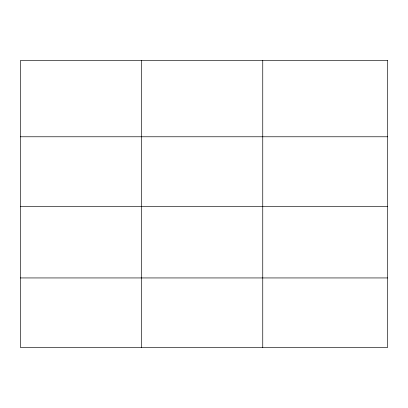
<?xml version="1.0" encoding="UTF-8"?>
<svg xmlns="http://www.w3.org/2000/svg" width="408" height="408" viewBox="0 0 408 408"><rect width="100%" height="100%" fill="white"/><g stroke="black" fill="none" stroke-linecap="round" stroke-linejoin="round"><path stroke-width="0.61" d="M20.4 136.777L387.6 136.777M20.4 206.305L387.6 206.305M20.4 277.94L387.6 277.94M262.752 60.537L262.752 347.463M141.576 60.537L141.576 347.463M387.6 60.537L20.4 60.537L20.4 347.463L387.6 347.463L387.6 60.537"/></g></svg>
